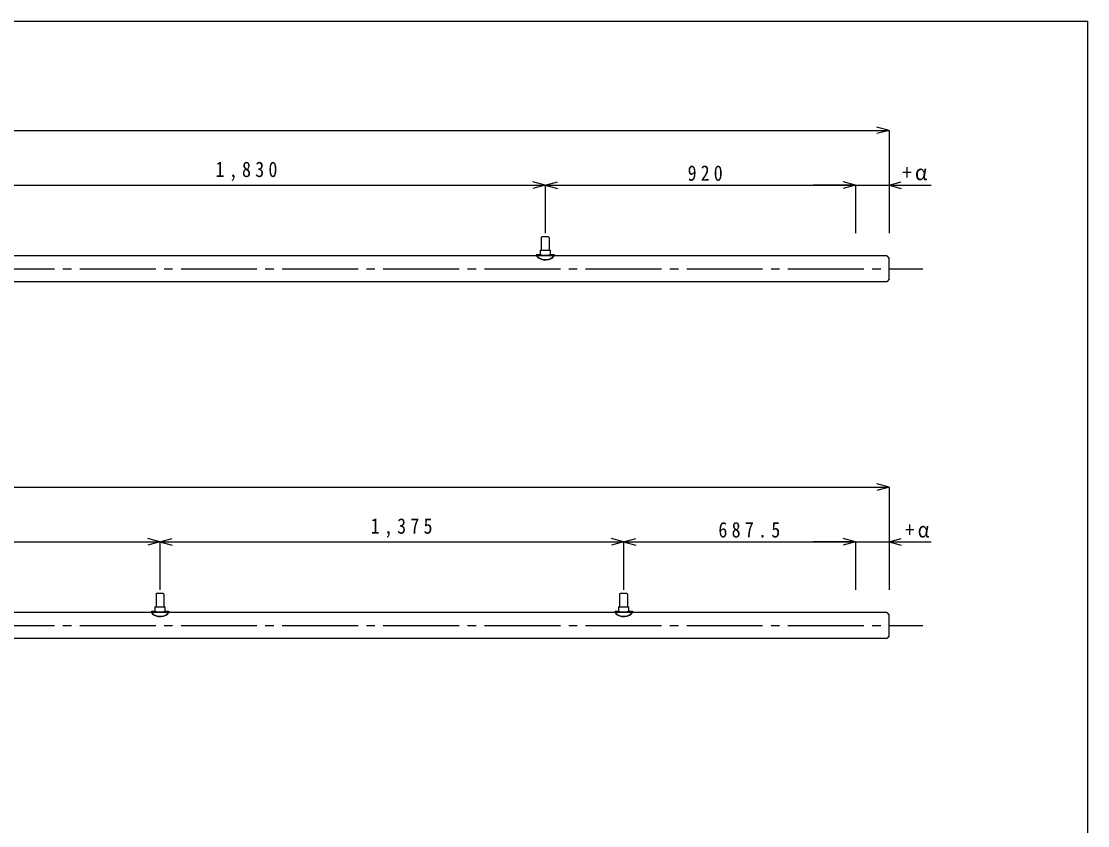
# Model space of a CAD drawing. Units: millimetres on the paper, with parts at other scales. Extents: x -140 to 140, y -97 to 99.
# Drawn here: x 13.6 to 140.1, y 3.7 to 99.1 of the extents above; entities that cross this region are included whole.
import ezdxf

# ---------------------------------------------------------------- set-up
doc = ezdxf.new("R2010")
doc.units = ezdxf.units.MM
doc.linetypes.add('CHAIN2', pattern=[12, 9, -1, 1, -1])
doc.layers.add('0-0_図面枠', color=7, linetype='Continuous')
doc.layers.add('1-1', color=3, linetype='Continuous')
doc.styles.add('ＭＳ ゴシック', font='')
doc.styles.get('ＭＳ ゴシック').set_extended_font_data('MS Gothic')

msp = doc.modelspace()

# ---------------------------------------------------------------- linework, layer by layer
at = {"layer": '0-0_図面枠', "color": 5}
msp.add_line((-139.949, 99.1), (140.051, 99.1), dxfattribs=at)
msp.add_lwpolyline([(-139.949, 99.1), (-139.949, -96.9), (140.051, -96.9), (140.051, 99.1)], dxfattribs=at)
at = {"layer": '1-1', "color": 4}
for p, q in [((-107.505, 86.161), (116.495, 86.161)), ((116.495, 86.161), (115.046, 86.55)), ((116.495, 86.161), (115.046, 85.773)), ((116.495, 86.161), (116.495, 79.653)), ((75.695, 79.653), (74.246, 80.041)), ((75.695, 79.653), (77.144, 80.041)), ((112.495, 79.653), (111.046, 80.041)), ((112.495, 79.653), (111.046, 80.041)), ((116.495, 79.653), (117.944, 80.041)), ((2.495, 79.653), (75.695, 79.653)), ((75.695, 79.653), (74.246, 79.265)), ((75.695, 79.653), (75.695, 73.983)), ((75.695, 79.653), (112.495, 79.653)), ((75.695, 79.653), (77.144, 79.265)), ((112.495, 79.653), (107.495, 79.653)), ((112.495, 79.653), (111.046, 79.265)), ((112.495, 79.653), (111.046, 79.265)), ((112.495, 79.653), (116.495, 79.653)), ((112.495, 79.653), (112.495, 73.983)), ((116.495, 79.653), (121.495, 79.653)), ((116.495, 79.653), (117.944, 79.265)), ((116.495, 79.653), (116.495, 73.983)), ((-107.505, 43.847), (116.495, 43.847)), ((116.495, 43.847), (115.046, 44.236)), ((116.495, 43.847), (115.046, 43.459)), ((116.495, 43.847), (116.495, 37.339)), ((-25.005, 37.339), (29.995, 37.339)), ((29.995, 37.339), (28.546, 37.728)), ((29.995, 37.339), (28.546, 36.951)), ((29.995, 37.339), (31.444, 37.728)), ((29.995, 37.339), (29.995, 31.669)), ((29.995, 37.339), (84.995, 37.339)), ((29.995, 37.339), (31.444, 36.951)), ((84.995, 37.339), (83.546, 37.728)), ((84.995, 37.339), (83.546, 36.951)), ((84.995, 37.339), (86.444, 37.728)), ((84.995, 37.339), (84.995, 31.669)), ((84.995, 37.339), (112.495, 37.339)), ((84.995, 37.339), (86.444, 36.951)), ((112.495, 37.339), (107.495, 37.339)), ((112.495, 37.339), (111.046, 37.728)), ((112.495, 37.339), (111.046, 37.728)), ((112.495, 37.339), (111.046, 36.951)), ((112.495, 37.339), (111.046, 36.951)), ((112.495, 37.339), (112.495, 31.669)), ((112.495, 37.339), (116.495, 37.339)), ((116.495, 37.339), (117.944, 37.728)), ((116.495, 37.339), (121.495, 37.339)), ((116.495, 37.339), (117.944, 36.951)), ((116.495, 37.339), (116.495, 31.669))]:
    msp.add_line(p, q, dxfattribs=at)
at = {"layer": '1-1'}
for p, q in [((75.229, 73.459), (75.229, 71.958)), ((76.095, 73.526), (75.295, 73.526)), ((76.162, 73.459), (76.162, 71.958)), ((74.686, 71.43), (74.686, 71.264)), ((74.686, 71.43), (75.095, 71.43)), ((75.095, 71.958), (75.095, 71.43)), ((75.095, 71.958), (76.295, 71.958)), ((76.749, 71.43), (76.749, 71.264)), ((116.212, 71.264), (116.495, 70.981)), ((116.495, 68.495), (116.495, 70.981)), ((116.495, 68.495), (116.212, 68.212)), ((116.212, 68.212), (-101.985, 68.212)), ((29.529, 31.145), (29.529, 29.644)), ((30.395, 31.212), (29.595, 31.212)), ((30.462, 31.145), (30.462, 29.644)), ((84.529, 31.145), (84.529, 29.644)), ((85.395, 31.212), (84.595, 31.212)), ((85.462, 31.145), (85.462, 29.644)), ((28.986, 29.116), (28.986, 28.95)), ((28.986, 29.116), (29.395, 29.116)), ((29.395, 29.644), (29.395, 29.116)), ((29.395, 29.644), (30.595, 29.644)), ((31.049, 29.116), (31.049, 28.95)), ((83.986, 29.116), (83.986, 28.95)), ((83.986, 29.116), (84.395, 29.116)), ((84.395, 29.644), (84.395, 29.116)), ((84.395, 29.644), (85.595, 29.644)), ((86.049, 29.116), (86.049, 28.95)), ((116.212, 28.95), (116.495, 28.667)), ((116.495, 26.181), (116.495, 28.667)), ((116.212, 25.898), (-101.985, 25.898)), ((116.495, 26.181), (116.212, 25.898))]:
    msp.add_line(p, q, dxfattribs=at)
at = {"layer": '1-1', "color": 7, "linetype": 'CHAIN2'}
for p, q in [((-111.505, 69.738), (120.495, 69.738)), ((-111.505, 27.424), (120.495, 27.424))]:
    msp.add_line(p, q, dxfattribs=at)
at = {"layer": '1-1'}
for points in [[(116.212, 71.264), (-101.985, 71.264), (-101.985, 68.212)], [(76.295, 71.958), (76.295, 71.43), (76.749, 71.43)], [(30.595, 29.644), (30.595, 29.116), (31.049, 29.116)], [(85.595, 29.644), (85.595, 29.116), (86.049, 29.116)], [(116.212, 28.95), (-101.985, 28.95), (-101.985, 25.898)]]:
    msp.add_lwpolyline(points, dxfattribs=at)
for centre, start, end in [((75.295, 73.459), 90, 180), ((76.095, 73.459), 0, 90), ((29.595, 31.145), 90, 180), ((30.395, 31.145), 0, 90), ((84.595, 31.145), 90, 180), ((85.395, 31.145), 0, 90)]:
    msp.add_arc(centre, 0.0667, start, end, dxfattribs=at)
for centre, major_axis, ratio, start_param, end_param in [((75.718, 71.465), (1.033, 0), 0.6, 3.1979403, 3.6333511), ((75.718, 71.465), (1.082, 0), 0.618003, 3.4478121, 3.6333511), ((75.718, 71.465), (1.082, 0), 0.618003, 3.6474485, 5.9769659), ((75.718, 71.465), (1.033, 0), 0.6, 3.6474485, 6.2268377), ((75.695, 71.43), (0.6, 0), 0.1, 3.1415927, 6.2831853), ((30.018, 29.151), (1.033, 0), 0.6, 3.1979403, 3.6333511), ((30.018, 29.151), (1.033, 0), 0.6, 3.6474485, 6.2268377), ((29.995, 29.116), (0.6, 0), 0.1, 3.1415927, 6.2831853), ((85.018, 29.151), (1.033, 0), 0.6, 3.1979403, 3.6333511), ((85.018, 29.151), (1.033, 0), 0.6, 3.6474485, 6.2268377), ((84.995, 29.116), (0.6, 0), 0.1, 3.1415927, 6.2831853), ((30.018, 29.151), (1.082, 0), 0.618003, 3.4478121, 3.6333511), ((30.018, 29.151), (1.082, 0), 0.618003, 3.6474485, 5.9769659), ((85.018, 29.151), (1.082, 0), 0.618003, 3.4478121, 3.6333511), ((85.018, 29.151), (1.082, 0), 0.618003, 3.6474485, 5.9769659)]:
    msp.add_ellipse(centre, major_axis=major_axis, ratio=ratio, start_param=start_param, end_param=end_param, dxfattribs=at)

# ---------------------------------------------------------------- texts
at = {"layer": '1-1', "color": 7, "char_height": 1.833, "attachment_point": 7, "style": 'ＭＳ ゴシック'}
for s, insert in [('\\T1.48;\\W0.85;1,830', (36.595, 80.153)), ('\\T1.46;\\W0.85;920', (92.595, 80.153)), ('\\T1.29;\\W0.95;+α', (118.028, 80.226)), ('\\T1.48;\\W0.85;1,375', (54.995, 37.839)), ('\\T1.48;\\W0.85;687.5', (96.245, 37.839)), ('\\T1.33;\\W0.9;\\~+α', (116.895, 37.845))]:
    msp.add_mtext(s, dxfattribs=dict(at, insert=insert))

doc.saveas('drawing.dxf')
